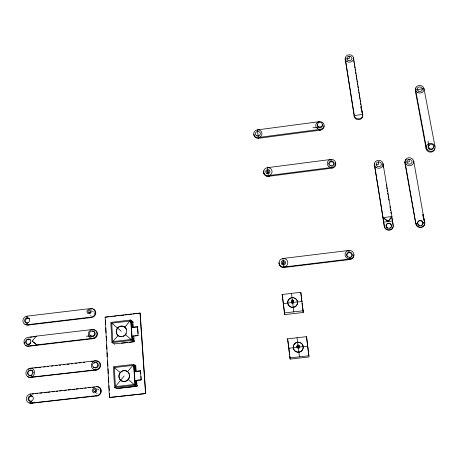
<?xml version="1.0" encoding="UTF-8"?>
<svg xmlns="http://www.w3.org/2000/svg" width="458" height="458" viewBox="0 0 458 458"><rect width="100%" height="100%" fill="white"/><g stroke="black" fill="none" stroke-linecap="round" stroke-linejoin="round"><path stroke-width="0.69" d="M331.1 161.794L330.916 159.458L267.34 167.68L268.319 175.614L268.422 176.33L332.044 168.149A4.294 4.008 -0.1 0 0 335.411 162.619M332.044 168.149L331.861 165.813M96.163 386.569A4.649 4.345 -62.4 0 1 100.806 390.617L100.331 392.964A4.649 4.345 -62.4 0 1 96.632 395.678L30.823 403.08A4.666 4.254 -60.6 0 1 26.346 399.027A4.666 4.254 -60.6 0 1 30.577 393.989L96.735 386.758A4.637 4.334 -62.5 0 1 101.355 391.407A4.637 4.334 -62.5 0 1 96.06 395.821M90.724 308.52A4.454 4.156 -49.9 0 1 95.218 312.304L94.76 314.526A4.454 4.156 -49.9 0 1 91.159 317.125L27.245 324.728A4.471 4.076 -51.5 0 1 22.9 320.938A4.471 4.076 -51.5 0 1 27.016 316.146L90.724 308.52L91.291 308.91A4.443 4.151 -50 0 1 92.401 308.921M100.594 392.18L100.806 390.617M95.012 313.782L95.218 312.304M353.439 59.855A4.162 3.716 -2.3 0 0 353.421 58.887L353.524 57.903L362.644 115.273A4.259 3.887 0.7 0 1 358.5 119.727A4.259 3.887 0.7 0 1 354.2 115.376M348.756 250.995L348.853 250.452L282.884 258.489L284.012 267.506L350.032 259.514A4.471 4.282 12.4 0 0 353.811 254.711M349.007 252.696L348.853 250.452A4.483 4.294 12.4 0 0 345.985 257.322A4.483 4.294 12.4 0 0 353.656 256.383A4.483 4.294 12.4 0 0 348.853 250.452M349.775 257.802L349.878 257.276L350.032 259.514M382.854 164.474L383.031 163.729L391.928 216.525L388.138 221.523L383.083 217.922L374.467 164.828L384.354 226.527L383.083 217.922M415.566 89.785L426.415 147.905L426.123 148.695L415.309 90.701L415.566 89.785L423.999 88.657L435.054 146.789M415.835 223.807L404.883 163.031L405.118 162.281L415.835 223.807A4.494 4.185 16.2 0 0 420.41 227.483A4.494 4.185 16.2 0 0 424.698 223.825M386.203 226.012L386.105 226.309A2.668 2.508 13.4 0 1 388.092 223.527A2.668 2.508 13.4 0 1 391.246 225.239A2.668 2.508 13.4 0 1 389.815 228.319M388.138 221.523L391.928 216.525L383.174 217.607L388.241 221.22M391.361 225.662L391.464 225.359M413.477 161.932L413.734 161.176L424.652 222.725L423.902 218.558M417.593 223.596L417.736 223.286L415.967 223.504A4.5 4.191 16.2 0 0 421.131 227.145A4.5 4.191 16.2 0 0 424.801 222.416L422.568 214.894M423.003 214.716L423.146 214.396L423.65 217.172M422.889 222.943L424.801 222.416M137.182 385.35L134.938 384.405L115.399 386.615L124.129 375.989M132.809 365.415L127.639 371.707A5.553 5.25 -61.4 0 1 125.836 381.102A5.553 5.25 -61.4 0 1 118.914 375.176A5.553 5.25 -61.4 0 1 127.639 371.707L127.839 371.804A5.548 5.244 -61.5 0 0 119.87 373.327A5.548 5.244 -61.5 0 0 122.12 381.171A5.548 5.244 -61.5 0 0 129.431 377.369M134.246 340.872L132.001 339.384L112.782 341.628L118.112 335.588M129.929 321.012L124.839 327.132A5.416 5.124 -52.9 0 0 116.252 330.539A5.416 5.124 -52.9 0 0 123.053 336.235A5.416 5.124 -52.9 0 0 124.839 327.132L125.034 327.27M36.342 336.132L36.703 336.292L28.138 337.3A4.546 4.145 -53.9 0 0 23.971 342.189A4.546 4.145 -53.9 0 0 28.373 346.065L36.966 345.057L32.18 341.021L36.342 336.132L92.384 329.525L92.957 329.863A4.517 4.225 -53.3 0 1 97.508 333.739A4.517 4.225 -53.3 0 1 93.403 338.634L28.745 346.208A4.534 4.139 -54 0 1 25.677 345.28M291.259 301.272L293.567 300.958L293.715 302.297L301.982 301.49M296.921 346.351L299.269 346.036L299.366 347.009L307.77 346.168M362.776 114.414L354.32 115.536L354.211 116.389L345.275 59.036L354.32 115.536A4.271 3.893 0.7 0 0 359.175 118.834A4.271 3.893 0.7 0 0 362.776 114.414L360.658 106.926M319.375 121.668L257.402 129.883L258.323 137.509L258.449 138.299L320.463 130.124L320.491 129.311L258.323 137.509M268.319 175.614L332.096 167.41M383.764 222.067L392.517 220.985M346.918 58.773L349.397 58.469L349.082 56.26M283.943 267.008L350.135 258.988M282.139 294.511L300.791 292.29L303.276 312.465L284.71 314.64L282.139 294.511L282.363 295.771M104.945 317.108L140.171 313.095L145.718 393.531L109.428 397.51L105.157 317.257M105.861 317.171L108.661 316.839M110.057 316.673L112.158 316.426M113.561 316.26L116.361 315.923M117.763 315.757L124.066 315.012M125.469 314.841L131.767 314.096M133.169 313.93L135.27 313.678M136.673 313.512L139.472 313.18M132.98 321.756L130.736 320.033L110.796 322.392L111.964 342.613L114.454 344.061M293.567 300.958L292.439 301.089L293.784 311.852M112.782 341.628L111.712 323.165L130.793 320.909L133.038 322.621M283.267 303.7L291.483 302.561L291.317 301.221M132.854 322.478L131.996 322.581L132.305 327.344L137.652 326.869L132.305 327.344M130.793 322.884L132.179 322.718L130.587 321.51M29.925 337.294L32.049 337.042M33.463 336.876L36.297 336.544M284.401 312.957L303.185 310.747M36.606 344.908L92.831 338.319L93.403 338.634M133.192 340.855L132.877 336.04L138.058 335.439L137.474 326.731M135.162 335.926L138.242 335.565M111.964 342.613L132.059 340.271L134.303 341.748L129.339 342.326M114.248 343.941L134.114 341.628L133.925 336.069L132.877 336.04M121.542 343.237L127.919 342.492M32.942 368.146L30.096 368.312L95.476 360.778L96.048 361.036A4.597 4.299 -58.4 0 1 100.651 365.61A4.597 4.299 -58.4 0 1 95.367 369.99M34.797 367.934L36.651 367.722M37.894 367.579L40.905 367.39M287.572 338.851L306.539 336.664L309.035 356.954L290.154 359.101L287.572 338.851L287.847 340.248M43.733 367.064L45.147 366.904M47.266 366.658L48.68 366.497M51.508 366.171L52.922 366.005M55.75 365.679L57.164 365.518M59.288 365.272L60.702 365.112M63.525 364.786L64.939 364.62M67.063 364.373L69.181 364.133M71.305 363.887L72.719 363.726M75.547 363.4L76.961 363.234M79.079 362.988L80.493 362.828M83.322 362.501L84.736 362.335M91.102 361.602L92.516 361.442M135.877 365.604L133.633 364.413L113.361 366.738L114.569 387.628L117.065 388.527M299.269 346.036L298.124 346.168L299.452 356.828M115.399 386.615L114.288 367.539L133.69 365.318L135.751 366.394L134.875 366.497L135.202 371.415L140.629 370.906L140.818 373.671M30.715 377.398L96.512 370.012L95.94 369.778L30.343 377.289L30.715 377.398A4.62 4.219 -57.6 0 1 27.606 376.436M288.735 348.349L293.246 347.708A5.061 5.004 45.9 0 1 300.185 342.532A5.061 5.004 45.9 0 1 301.278 351.189A5.061 5.004 45.9 0 1 293.246 347.725L297.099 347.267L296.979 346.3A1.162 1.145 45.1 0 1 298.57 345.109A1.162 1.145 45.1 0 1 298.816 347.095A1.162 1.145 45.1 0 1 296.979 346.3M133.656 366.755L135.064 366.595L135.339 370.803M135.202 371.415L140.629 370.906M289.908 357.916L309.013 355.74M136.994 385.27L136.118 385.373L135.791 380.403L141.236 379.888L141.007 376.436M140.612 379.957L136.667 380.3L137.056 386.174L116.859 388.453M376.173 164.565L378.749 164.279L378.394 161.886M406.836 162.023L409.429 161.731L409.046 159.332A2.622 2.41 8.9 0 0 407.374 163.185A2.622 2.41 8.9 0 0 411.862 162.676A2.622 2.41 8.9 0 0 409.04 159.332M32.031 394.08L33.451 393.92M35.587 393.68L37.716 393.433M39.852 393.193L41.981 392.953M44.117 392.712L46.252 392.472M47.672 392.311L49.807 392.071M51.937 391.825L54.073 391.584M56.208 391.344L57.628 391.184M59.763 390.943L61.893 390.703M64.028 390.456L66.158 390.216M68.294 389.976L70.429 389.735M72.559 389.495L74.694 389.254M76.114 389.094L78.249 388.848M80.379 388.607L82.514 388.367M84.65 388.126L86.07 387.966M88.205 387.726L90.335 387.479M92.47 387.239L94.606 386.999M114.569 387.628L134.996 385.321L137.24 386.254M118.456 388.373L135.849 386.409M109.428 397.51L145.718 393.531M312.974 127.736L318.659 127.433M86.224 336.195L91.921 336.069M31.367 395.97L30.629 395.804L30.577 393.989M96.632 395.678L97.205 395.849L31.568 403.223L30.823 403.08L30.778 401.254L31.516 401.408A2.794 2.548 -60.6 0 1 28.906 398.271A2.794 2.548 -60.6 0 1 32.678 396.187M30.291 375.491L30.663 375.6M30.142 370.104L30.514 370.224M28.373 346.065L28.745 346.208M28.327 344.307L28.694 344.456M32.18 341.021L32.541 341.17M28.184 339.052L28.551 339.206M128.32 379.505L134.051 384.508M135.791 380.403L136.255 384.737M120.345 372.657L114.288 367.539M27.789 318.218L27.062 317.858L27.016 316.146M136.261 371.409L135.694 365.507M107.155 356.719L107.132 352.637M133.627 365.845L135.064 366.595M91.159 317.125L91.732 317.491L27.978 325.071L27.245 324.728L27.199 323.005M125.503 334.724L131.125 339.487M133.352 327.378L132.797 321.613M111.712 323.165L121.376 331.289M33.526 342.034L36.966 345.057M264.048 170.857A4.248 3.99 -9.9 0 0 263.728 172.906L264.163 174.195M279.128 262.663A4.403 4.282 -4 0 0 279.117 263.779L279.575 265.171M263.728 172.906L264.529 174.813A4.248 3.99 -9.9 0 0 268.422 176.33M279.117 263.779L279.958 265.835A4.403 4.282 -4 0 0 284.012 267.506M391.819 216.834L393.222 225.141A4.454 4.185 13.4 0 1 389.529 229.859A4.454 4.185 13.4 0 1 384.451 226.223M383.088 165.876L383.323 167.279M386.271 184.797L386.506 186.2M386.741 187.603L386.981 189.005M387.216 190.402L387.451 191.805M387.686 193.207L387.926 194.61M388.161 196.013L388.395 197.415M388.63 198.812L388.865 200.215M389.93 206.524L390.164 207.926M390.399 209.329L390.634 210.726M390.874 212.128L391.109 213.531M391.813 217.739L393.113 225.445M353.771 61L354 62.408M354.229 63.817L354.458 65.231M354.692 66.639L354.921 68.047M355.15 69.456L355.385 70.87M355.614 72.278L355.843 73.686M356.072 75.095L356.307 76.509M356.536 77.917L356.765 79.326M356.994 80.734L357.229 82.148M357.458 83.556L357.687 84.965M357.916 86.373L358.15 87.781M358.379 89.196L358.608 90.604M358.837 92.012L359.072 93.421M359.301 94.835L359.53 96.243M359.765 97.651L359.994 99.06M360.223 100.474L360.452 101.882M360.686 103.29L360.915 104.699M361.144 106.113L361.373 107.521M361.608 108.93L361.837 110.338M362.066 111.752L362.295 113.16M301.908 301.931L300.791 292.29M302.091 303.333L302.366 305.44M302.549 306.849L303.276 312.465M307.41 344.376L306.539 336.664M307.587 345.773L308.314 351.366M308.492 352.763L308.766 354.858M291.46 293.401L292.301 300.087M297.047 337.758L298.009 345.361M282.477 296.395L284.71 314.64M287.933 340.947L289.645 354.91M289.817 356.307L290.154 359.101M291.986 297.603A4.946 4.872 8 0 0 288.66 305.366A4.946 4.872 8 0 0 297.162 304.347A4.946 4.872 8 0 0 291.986 297.603L292.009 297.774A4.941 4.866 8.1 0 1 293.297 297.786M428.081 141.098L428.499 146.039M139.993 312.946L145.541 393.456M137.789 328.878L138.104 333.556M140.451 370.814L141.058 379.802M132.316 324.756L132.494 327.476M133.198 338.227L133.335 340.288M130.982 321.052L132.19 339.51M133.879 365.415L135.127 384.485M130.736 320.033L132.059 340.271M133.633 364.413L134.996 385.321M105.317 320.096L105.558 324.361M105.752 327.911L106.033 332.886M106.227 336.441L106.468 340.7M106.703 344.966L106.937 349.151M107.601 361.047L107.876 365.976M108.036 368.793L108.311 373.705M108.506 377.215L108.781 382.127M108.975 385.642L109.25 390.554M109.41 393.359L109.645 397.573M121.902 336.704A5.41 5.118 -52.9 0 1 116.412 332.508A5.41 5.118 -52.9 0 1 120.351 326.354A5.41 5.118 -52.9 0 1 126.534 329.468M126.265 333.533A5.41 5.118 -52.9 0 1 123.242 336.367M128.75 372.829A5.548 5.244 -61.5 0 1 129.362 374.083M129.637 375.468A5.548 5.244 -61.5 0 1 129.614 376.43M24.52 343.448A4.534 4.139 -54 0 1 24.343 342.332M92.424 331.289A2.719 2.542 -53.3 0 1 95.178 333.338A2.719 2.542 -53.3 0 1 93.232 336.453A2.719 2.542 -53.3 0 1 90.14 334.935M30.886 342.882A2.719 2.485 -54 0 1 27.211 344.153A2.719 2.485 -54 0 1 26.61 340.374A2.719 2.485 -54 0 1 30.388 339.762M28.316 369.28A4.62 4.219 -57.6 0 1 29.346 368.713M96.214 362.576A2.765 2.588 -58.4 0 1 97.909 366.635A2.765 2.588 -58.4 0 1 93.524 366.915M94.233 363.108A2.765 2.588 -58.4 0 1 94.852 362.759M31.957 375.091A2.771 2.53 -57.6 0 1 28.373 374.518A2.771 2.53 -57.6 0 1 29.22 370.734A2.771 2.53 -57.6 0 1 32.804 371.306M33.085 371.925A2.771 2.53 -57.6 0 1 33.125 373.316M93.455 309.224A4.443 4.151 -50 0 1 95.539 314.371A4.443 4.151 -50 0 1 90.615 317.474M29.066 324.796A4.46 4.065 -51.5 0 1 24.955 324.167M92.482 311.211A2.221 2.072 -50 0 1 93.3 311.904M91.062 315.333A2.221 2.072 -50 0 1 90.541 315.184M26.656 323.159A2.674 2.439 -51.5 0 1 25.808 319.461A2.674 2.439 -51.5 0 1 29.604 318.757M89.894 312.665A1.111 1.042 -49.9 0 1 90.358 311.95M32.69 402.943A4.654 4.242 -60.6 0 1 29.375 402.863M97.422 389.042A2.319 2.164 -62.5 0 1 98.814 389.947M97.085 393.571A2.319 2.164 -62.5 0 1 96.512 393.559M95.476 391.796A1.162 1.088 -62.4 0 1 96.06 390.05M419.305 225.599A2.696 2.513 16.2 0 1 418.057 221.729A2.696 2.513 16.2 0 1 422.31 221.735A2.696 2.513 16.2 0 1 421.36 225.605M404.883 163.031A4.362 4.008 9 0 1 406.418 159.321M387.777 228.313A2.668 2.508 13.4 0 1 386.3 226.945M393.147 226.544A4.448 4.179 13.4 0 1 388.27 230.151A4.448 4.179 13.4 0 1 384.325 225.433M374.621 166.58A4.328 4.002 6 0 1 374.547 163.512M434.785 148.627A4.38 3.985 9.7 0 1 430.033 152.113A4.38 3.985 9.7 0 1 426.077 147.653M415.309 90.701A4.265 3.819 5 0 1 416.041 87.867M433.314 146.972A2.633 2.399 9.7 0 1 431.447 149.686A2.633 2.399 9.7 0 1 428.276 148.134A2.633 2.399 9.7 0 1 429.593 145.157M346.74 255.57A2.685 2.571 12.4 0 1 350.387 252.879A2.685 2.571 12.4 0 1 351.051 257.299M347.788 257.281A2.685 2.571 12.4 0 1 346.929 256.222M345.481 60.948A4.162 3.716 -2.3 0 1 345.447 58.103M324.058 125.761A4.185 3.853 -3.3 0 1 319.369 130.135M258.449 138.299A4.145 3.83 -11.3 0 1 253.909 134.028M322.237 124.536A2.519 2.313 -3.3 0 1 319.982 127.799A2.519 2.313 -3.3 0 1 317.589 124.662M269.539 176.221A2.107 1.981 -9.9 0 1 266.327 175.42M328.901 164.502A2.576 2.405 -0.1 0 1 331.775 161.794A2.576 2.405 -0.1 0 1 333.842 165.08M294.54 298.129A4.941 4.866 8.1 0 1 296.521 305.606A4.941 4.866 8.1 0 1 288.683 305.526A4.941 4.866 8.1 0 1 290.767 298.084M293.292 301.559A1.122 1.105 8 0 1 293.595 302.956A1.122 1.105 8 0 1 292.256 303.482A1.122 1.105 8 0 1 291.488 302.274M300.19 342.653A5.055 4.998 46 0 1 301.627 351.028A5.055 4.998 46 0 1 293.452 348.704A5.055 4.998 46 0 1 298.931 342.298M299.292 346.717A1.151 1.139 45.9 0 1 298.845 348.114A1.151 1.139 45.9 0 1 297.385 347.897A1.151 1.139 45.9 0 1 297.328 346.425M298.937 346.242A1.151 1.139 45.9 0 1 299.143 346.46M28.991 344.135A2.725 2.49 -53.9 0 0 30.022 339.607A2.725 2.49 -53.9 0 0 25.751 341.29A2.725 2.49 -53.9 0 0 28.991 344.135M93.953 338.038A4.528 4.237 -53.3 0 0 95.51 330.447A4.528 4.237 -53.3 0 0 88.36 333.287A4.528 4.237 -53.3 0 0 93.953 338.038M92.877 336.046A2.725 2.548 -53.2 0 0 93.747 331.472A2.725 2.548 -53.2 0 0 89.465 333.247A2.725 2.548 -53.2 0 0 92.877 336.046M31.47 377.008A4.626 4.225 -57.6 0 0 33.199 369.274A4.626 4.225 -57.6 0 0 25.991 372.131A4.626 4.225 -57.6 0 0 31.47 377.008M30.967 375.32A2.777 2.536 -57.6 0 0 32.008 370.682A2.777 2.536 -57.6 0 0 27.68 372.394A2.777 2.536 -57.6 0 0 30.967 375.32M97.079 369.491A4.609 4.311 -58.4 0 0 98.647 361.734A4.609 4.311 -58.4 0 0 91.411 364.602A4.609 4.311 -58.4 0 0 97.079 369.491M95.997 367.539A2.771 2.593 -58.3 0 0 96.867 362.862A2.771 2.593 -58.3 0 0 92.539 364.665A2.771 2.593 -58.3 0 0 95.997 367.539M89.155 312.688A1.122 1.048 -49.8 0 0 90.008 310.948A1.122 1.048 -49.8 0 0 88.142 311.171A1.122 1.048 -49.8 0 0 89.155 312.688M89.213 313.77A2.244 2.095 -49.8 0 0 90.913 310.295A2.244 2.095 -49.8 0 0 87.18 310.742A2.244 2.095 -49.8 0 0 89.213 313.77M27.858 322.838A2.679 2.445 -51.5 0 0 28.877 318.396A2.679 2.445 -51.5 0 0 24.658 320.056A2.679 2.445 -51.5 0 0 27.858 322.838M94.892 391.619A1.174 1.093 -62.2 0 0 95.293 389.638A1.174 1.093 -62.2 0 0 93.461 390.365A1.174 1.093 -62.2 0 0 94.892 391.619M95.241 392.695A2.342 2.187 -62.2 0 0 96.037 388.739A2.342 2.187 -62.2 0 0 92.373 390.187A2.342 2.187 -62.2 0 0 95.241 392.695M31.453 401.088A2.8 2.553 -60.6 0 0 32.495 396.393A2.8 2.553 -60.6 0 0 28.156 398.111A2.8 2.553 -60.6 0 0 31.453 401.088M406.057 164.21A4.374 4.013 8.9 0 0 413.517 163.243A4.374 4.013 8.9 0 0 408.713 157.752A4.374 4.013 8.9 0 0 406.057 164.21M418.314 224.5A2.702 2.513 16.2 0 0 422.906 223.933A2.702 2.513 16.2 0 0 419.934 220.453A2.702 2.513 16.2 0 0 418.314 224.5M377.18 166.18A2.605 2.41 5.9 0 0 381.331 164.617A2.605 2.41 5.9 0 0 377.736 162.046A2.605 2.41 5.9 0 0 377.18 166.18M376.195 167.491A4.34 4.013 5.9 0 0 383.06 164.777A4.34 4.013 5.9 0 0 376.997 160.586A4.34 4.013 5.9 0 0 376.195 167.491M386.764 227.22A2.674 2.513 13.4 0 0 391.321 226.653A2.674 2.513 13.4 0 0 388.418 223.189A2.674 2.513 13.4 0 0 386.764 227.22M417.312 92.304A4.277 3.824 5 0 0 424.039 89.653A4.277 3.824 5 0 0 417.999 85.715A4.277 3.824 5 0 0 417.312 92.304M418.297 91.068A2.565 2.296 5 0 0 422.339 89.482A2.565 2.296 5 0 0 418.715 87.117A2.565 2.296 5 0 0 418.297 91.068M427.371 149.823A4.391 3.996 9.7 0 0 434.848 148.85A4.391 3.996 9.7 0 0 429.982 143.388A4.391 3.996 9.7 0 0 427.371 149.823M429.043 148.071A2.645 2.405 9.6 0 0 433.531 147.419A2.645 2.405 9.6 0 0 430.543 144.178A2.645 2.405 9.6 0 0 429.043 148.071M282.729 263.59A1.105 1.071 -4.1 0 0 284.504 262.892A1.105 1.071 -4.1 0 0 282.998 261.747A1.105 1.071 -4.1 0 0 282.729 263.59M280.697 266.138A4.414 4.294 -4.1 0 0 287.784 263.327A4.414 4.294 -4.1 0 0 281.762 258.776A4.414 4.294 -4.1 0 0 280.697 266.138M282.054 264.438A2.21 2.147 -4.1 0 0 285.597 263.035A2.21 2.147 -4.1 0 0 282.586 260.757A2.21 2.147 -4.1 0 0 282.054 264.438M347.387 256.28A2.691 2.576 12.4 0 0 351.99 255.713A2.691 2.576 12.4 0 0 349.111 252.152A2.691 2.576 12.4 0 0 347.387 256.28M347.868 60.256A2.502 2.233 -2.3 0 0 351.881 58.756A2.502 2.233 -2.3 0 0 348.452 56.414A2.502 2.233 -2.3 0 0 347.868 60.256M346.906 61.487A4.168 3.721 -2.3 0 0 353.542 58.876A4.168 3.721 -2.3 0 0 347.754 55.069A4.168 3.721 -2.3 0 0 346.906 61.487M256.211 137.274A4.156 3.841 -11.4 0 0 261.982 133.146A4.156 3.841 -11.4 0 0 255.398 130.667A4.156 3.841 -11.4 0 0 256.211 137.274M256.869 135.837A2.49 2.301 -11.4 0 0 260.333 133.364A2.49 2.301 -11.4 0 0 256.383 131.875A2.49 2.301 -11.4 0 0 256.869 135.837M317.388 128.583A4.196 3.859 -3.3 0 0 324.092 125.944A4.196 3.859 -3.3 0 0 318.31 121.942A4.196 3.859 -3.3 0 0 317.388 128.583M318.459 126.545A2.525 2.319 -3.3 0 0 322.461 124.897A2.525 2.319 -3.3 0 0 318.94 122.544A2.525 2.319 -3.3 0 0 318.459 126.545M267.409 172.574A1.065 1.002 -10 0 0 268.886 171.51A1.065 1.002 -10 0 0 267.197 170.851A1.065 1.002 -10 0 0 267.409 172.574M266.15 175.357A4.259 3.996 -10 0 0 272.052 171.097A4.259 3.996 -10 0 0 265.291 168.487A4.259 3.996 -10 0 0 266.15 175.357M328.913 166.638A4.305 4.013 -0.1 0 0 335.783 163.924A4.305 4.013 -0.1 0 0 329.829 159.739A4.305 4.013 -0.1 0 0 328.913 166.638M266.985 173.502A2.13 1.998 -10 0 0 269.939 171.372A2.13 1.998 -10 0 0 266.562 170.067A2.13 1.998 -10 0 0 266.985 173.502M329.949 165.349A2.582 2.41 -0.1 0 0 334.071 163.724A2.582 2.41 -0.1 0 0 330.499 161.21A2.582 2.41 -0.1 0 0 329.949 165.349M291.746 301.971A1.134 1.116 7.4 0 0 293.567 301.25A1.134 1.116 7.4 0 0 292.015 300.053A1.134 1.116 7.4 0 0 291.746 301.971"/></g></svg>
